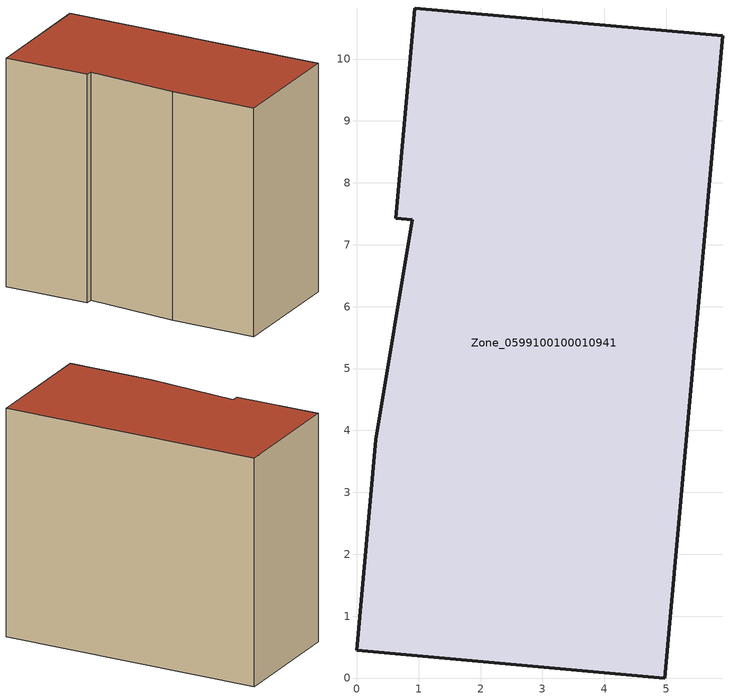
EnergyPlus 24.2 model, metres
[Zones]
Zone_0599100100010941
 floor ground (C_G): 0.94,10.82 5.91,10.38 4.98,0 0,0.45 0.31,3.85 0.9,7.41 0.63,7.43 z0
 wall outside (C_F): 5.91,10.38 0.94,10.82 0.63,7.43 0.9,7.41 0.31,3.85 0,0.45 4.98,0 5.91,10.38 z0:9.12
 roof outside (C_R): 0.9,7.41 0.31,3.85 0,0.45 4.98,0 5.91,10.38 0.94,10.82 0.63,7.43 z9.12
[BUILDING]
Pand.0599100100010941: North Axis=0; Terrain=City; Loads Convergence Tolerance Value=0.04; Temperature Convergence Tolerance Value=0.4; Solar Distribution=FullExterior; Maximum Number of Warmup Days=25; Minimum Number of Warmup Days=1
[Site:Location]
Rotterdam.The.Hague.AP_ZH_NLD Design_Conditions: Latitude=51.96; Longitude=4.45; Time Zone=1; Elevation=-4.5
[SITE:GROUNDTEMPERATURE:BUILDINGSURFACE]
18, 18, 18, 18, 18, 18, 18, 18, 18, 18, 18, 18
[MATERIAL] Thermal Absorptance=0.9; Solar Absorptance=0.7; Visible Absorptance=0.7
Name | Roughness | Thickness | Conductivity | Density | Specific Heat
G.TC.2015-2018 | MediumSmooth | 0.15 | 0.0428571 | 540 | 1210
F.TC.2015-2018 | Rough | 0.3 | 0.0666667 | 1920 | 840
R.TC.2015-2018 | MediumRough | 0.2 | 0.0333333 | 1500 | 1000
[CONSTRUCTION]
C_G: G.TC.2015-2018
C_F: F.TC.2015-2018
C_R: R.TC.2015-2018
[ZONE]
Zone_0599100100010941: Type=1; Multiplier=1; Ceiling Height=Autocalculate; Volume=Autocalculate; Floor Area=autocalculate; Part of Total Floor Area=Yes
[ZONEINFILTRATION:DESIGNFLOWRATE]
Infil_Zone_0599100100010941: Zone or ZoneList or Space or SpaceList=Zone_0599100100010941; Schedule=AlwaysOn; Design Flow Rate Calculation Method=Flow/Area; Flow Rate per Floor Area=0.0015; Constant Term Coefficient=1; Temperature Term Coefficient=0; Velocity Term Coefficient=0; Velocity Squared Term Coefficient=0
[HVACTEMPLATE:ZONE:IDEALLOADSAIRSYSTEM]
Zone_0599100100010941: Maximum Heating Supply Air Temperature=50; Minimum Cooling Supply Air Temperature=13; Maximum Heating Supply Air Humidity Ratio=0.0156; Minimum Cooling Supply Air Humidity Ratio=0.0077; Heating Limit=NoLimit; Cooling Limit=NoLimit; Dehumidification Control Type=ConstantSensibleHeatRatio; Cooling Sensible Heat Ratio=0.7; Dehumidification Setpoint=60; Humidification Control Type=None; Humidification Setpoint=30; Outdoor Air Method=None; Outdoor Air Flow Rate per Person=0.00944; Outdoor Air Flow Rate per Zone Floor Area=0; Outdoor Air Flow Rate per Zone=0; Demand Controlled Ventilation Type=None; Outdoor Air Economizer Type=NoEconomizer; Heat Recovery Type=None; Sensible Heat Recovery Effectiveness=0.7; Latent Heat Recovery Effectiveness=0.65
[ZONECONTROL:THERMOSTAT]
ThermostatControl_Zone_0599100100010941: Zone or ZoneList=Zone_0599100100010941; Control Type Schedule=DualSetpointControlType; Control 1=Thermostat_Zone_0599100100010941; Temperature Difference Between Cutout And Setpoint=0
[THERMOSTATSETPOINT:DUALSETPOINT]
Thermostat_Zone_0599100100010941: Heating Setpoint Temperature Schedule=HeatingSetpoint_Zone_0599100100010941; Cooling Setpoint Temperature Schedule=CoolingSetpoint_Zone_0599100100010941
[SCHEDULE:COMPACT]
HeatingSetpoint_Zone_0599100100010941: Through: 12/31, For: AllDays, Until: 24:00, 21
CoolingSetpoint_Zone_0599100100010941: Through: 12/31, For: AllDays, Until: 24:00, 24
DualSetpointControlType: Through: 12/31, For: AllDays, Until: 24:00, 4
AlwaysOn: Through: 12/31, For: AllDays, Until: 24:00, 1
